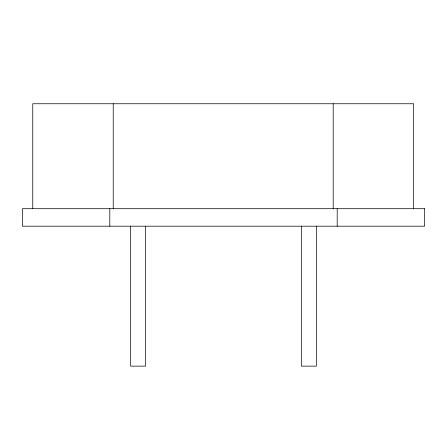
<?xml version="1.0" encoding="UTF-8"?>
<svg xmlns="http://www.w3.org/2000/svg" width="447" height="447" viewBox="0 0 447 447"><rect width="100%" height="100%" fill="white"/><g stroke="black" fill="none" stroke-linecap="round" stroke-linejoin="round"><path stroke-width="0.67" d="M413.654 208.704L413.654 103.754L32.765 103.754L32.765 208.704M337.194 208.704L337.194 226.193M333.194 103.754L333.194 208.704M316.381 226.193L316.381 366.127L301.334 366.127L301.334 226.193M145.666 226.193L145.666 366.127L130.619 366.127L130.619 226.193M113.225 103.754L113.225 208.704M109.806 208.704L109.806 226.193M424.65 208.704L22.35 208.704L22.35 226.193L424.65 226.193L424.65 208.704"/></g></svg>
